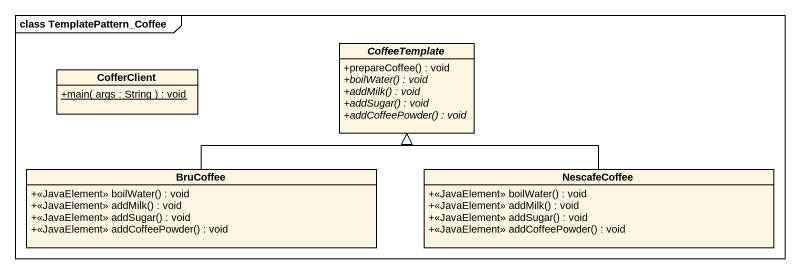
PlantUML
@startuml
mainframe class TemplatePattern_Coffee
hide circle
hide empty members
skinparam classAttributeIconSize 0
abstract class CoffeeTemplate {
  +prepareCoffee() : void
  {abstract} +boilWater() : void
  {abstract} +addMilk() : void
  {abstract} +addSugar() : void
  {abstract} +addCoffeePowder() : void
}
class CofferClient {
  {static} +main( args : String ) : void
}
class BruCoffee {
  +<<JavaElement>> boilWater() : void
  +<<JavaElement>> addMilk() : void
  +<<JavaElement>> addSugar() : void
  +<<JavaElement>> addCoffeePowder() : void
}
class NescafeCoffee {
  +<<JavaElement>> boilWater() : void
  +<<JavaElement>> addMilk() : void
  +<<JavaElement>> addSugar() : void
  +<<JavaElement>> addCoffeePowder() : void
}
BruCoffee -right-|> CoffeeTemplate
NescafeCoffee -up-|> CoffeeTemplate
@enduml
